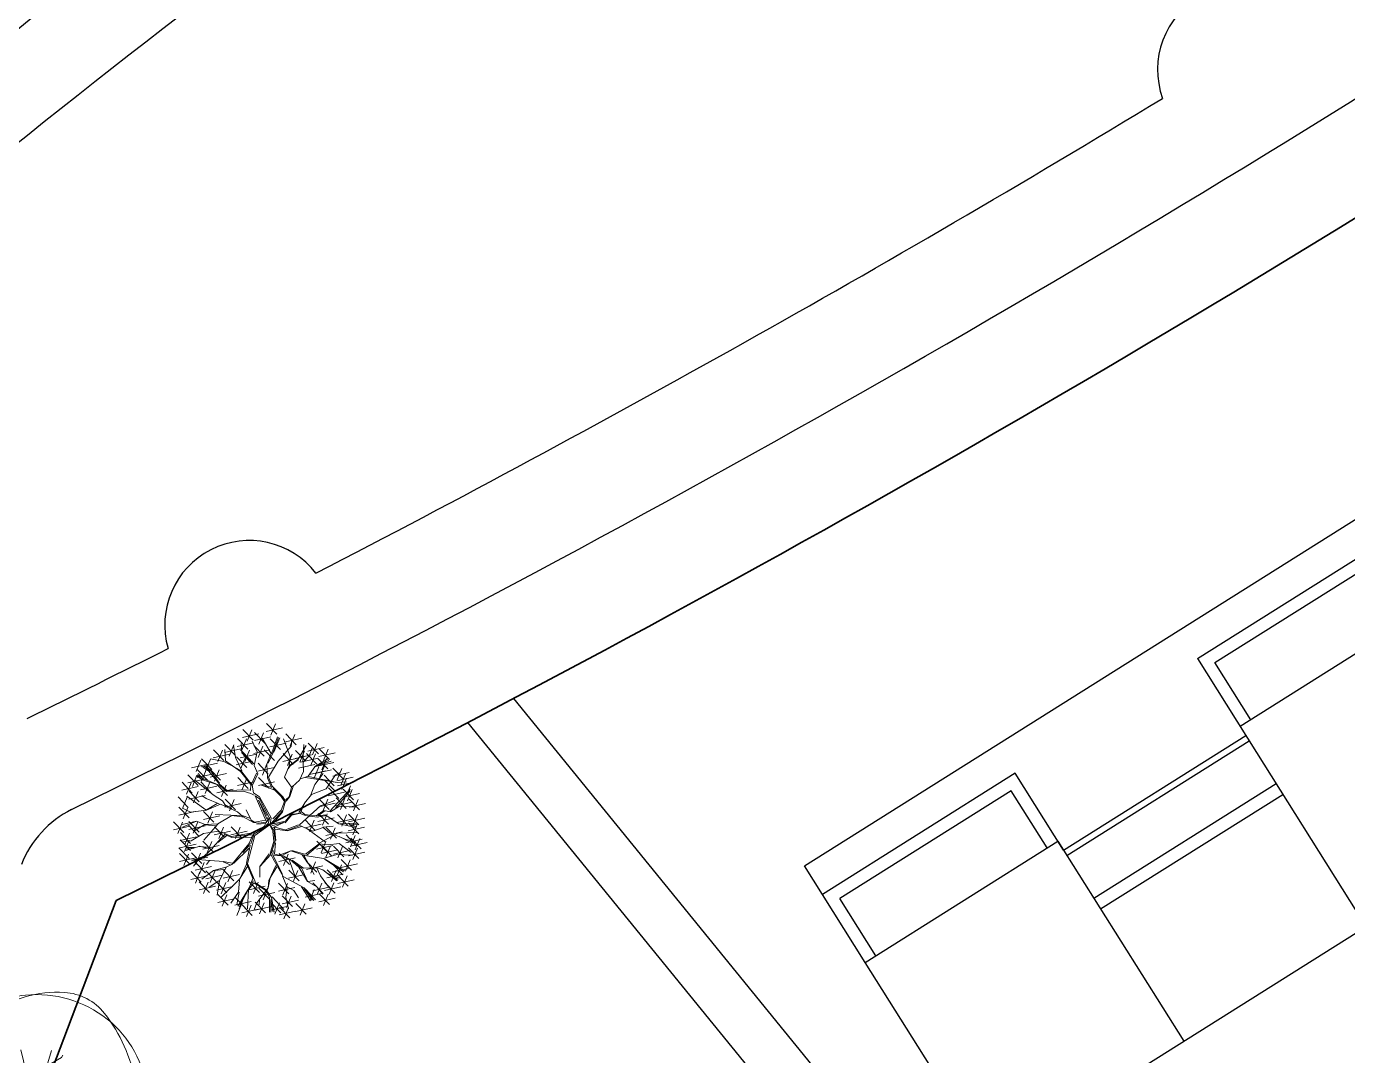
# Model space of a CAD drawing. Extents: x 2080 to 102399, y 2071 to 93424.
# Drawn here: x 83974 to 84913, y 82376 to 83108 of the extents above; entities that cross this region are included whole.
import ezdxf

# ---------------------------------------------------------------- set-up
doc = ezdxf.new("R2010")
doc.units = 0
doc.header["$LTSCALE"] = 20
doc.header["$MEASUREMENT"] = 0
for name, color, linetype, lineweight in [('division', 13, 'Continuous', 18), ('NEEM TREE', 84, 'Continuous', 5), ('tree', 60, 'Continuous', 0)]:
    doc.layers.add(name, color=color, linetype=linetype, lineweight=lineweight)
doc.layers.add('road', color=2, linetype='Continuous')
doc.layers.add('wall', color=13, linetype='Continuous')

# ---------------------------------------------------------------- blocks, each defined once
blk = doc.blocks.new('T3')
at = {"color": 3, "linetype": 'Continuous'}
blk.add_circle((0.0075, -0.0006), 0.0467, dxfattribs=at)
for centre, radius, start, end in [((0.0278, -0.1235), 0.5914, 95.7743, 119.9478), ((0.1287, -0.0904), 0.5712, 106.3689, 124.4478), ((0.1024, -0.0008), 0.4778, 86.5891, 106.3683), ((0.0157, -0.0047), 0.472, 51.5393, 95.7734), ((0.1171, 0.2465), 0.2301, 38.2099, 86.5855), ((-0.1006, 0.0992), 0.3344, 119.9475, 152.2845), ((-0.2125, -0.013), 0.6496, 9.9831, 38.21), ((0.7005, -0.9241), 1.5821, 124.4458, 130.3031), ((0.0312, 0.0148), 0.4471, 6.0223, 51.5393), ((-0.029, -0.0639), 0.4542, 130.3005, 141.2454), ((0.263, -0.0918), 0.745, 152.2851, 172.4004), ((-0.1535, 0.036), 0.2946, 141.2444, 154.9906), ((0.2312, -0.1435), 0.7191, 154.9924, 163.7785), ((-0.2526, -0.0027), 0.2152, 163.7797, 199.3828), ((-0.2858, -0.0259), 0.724, 358.8883, 9.9833), ((-0.0951, 0.0014), 0.5742, 350.2301, 6.0232), ((-0.1071, -0.0424), 0.3717, 172.3996, 201.0285), ((-0.198, -0.0276), 0.6362, 347.0493, 358.8877), ((0.3677, 0.2155), 0.8728, 199.3819, 216.8466), ((0.0738, -0.0277), 0.4027, 331.3474, 350.2303), ((0.1608, 0.0605), 0.6586, 201.0235, 207.8216), ((-0.0191, -0.0688), 0.4527, 316.7622, 347.0499), ((0.0248, -0.0113), 0.5049, 207.8204, 215.5805), ((-0.0112, 0.0188), 0.4996, 296.8801, 331.348), ((-0.1491, -0.1357), 0.2911, 215.5851, 243.3801), ((0.1028, 0.0169), 0.5417, 216.8467, 247.0462), ((0.0032, -0.0897), 0.4221, 285.3686, 316.7631), ((0.0747, 0.311), 0.7907, 243.3844, 260.1468), ((0.015, -0.0329), 0.4417, 260.1457, 296.8807), ((0.0246, -0.1677), 0.3412, 247.0472, 285.3699)]:
    blk.add_arc(centre, radius, start, end, dxfattribs=at)
blk = doc.blocks.new('A$C1D8D08D8')
at = {"color": 102}
for p, q in [((-254.5, -392.7), (-259.7, -382.1)), ((-235.3, -439.1), (-250.1, -378.9)), ((-235.3, -439.1), (-217.6, -379.7)), ((-222.4, -395.8), (-207, -386.9)), ((-207, -386.9), (-205.8, -384.6)), ((-246.1, -395.3), (-254.5, -392.7)), ((-193.7, -413.6), (-187.5, -399.7)), ((-284.7, -420), (-289.2, -408.4)), ((-235.3, -439.1), (-193.7, -413.6)), ((-193.2, -412.5), (-177.5, -417.1)), ((-177.5, -417.1), (-177.4, -417.1)), ((-278.7, -422.3), (-293.9, -431)), ((-235.3, -439.1), (-284.7, -420)), ((-235.3, -439.1), (-290.5, -467.2)), ((-235.3, -439.1), (-246.4, -483.8)), ((-235.3, -439.1), (-174.1, -448.7)), ((-235.3, -439.1), (-196.4, -487.3)), ((-211.2, -469), (-210.6, -495.9)), ((-246.4, -483.8), (-257.4, -491.9)), ((-246.4, -483.8), (-238.5, -501)), ((-257.4, -491.9), (-263.7, -494.2)), ((-257.4, -491.9), (-256, -497.5))]:
    blk.add_line(p, q, dxfattribs=at)
at = {"color": 102, "xscale": 253.5657267839997, "yscale": 253.5657267839997, "zscale": 253.5657267839997}
blk.add_blockref('T3', (-237.2, -438.9), dxfattribs=at)
blk = doc.blocks.new('TREE')
at = {"layer": 'tree', "linetype": 'ByBlock'}
for p, q in [((-0.1725, 0.5879), (-0.1582, 0.6953)), ((-0.1025, 0.5879), (-0.0882, 0.6953)), ((-0.0333, 0.6639), (0.0526, 0.6888)), ((-0.0327, 0.7068), (0.0625, 0.6302)), ((0.05, 0.5835), (0.0643, 0.6908)), ((-0.3288, 0.4921), (-0.3145, 0.5995)), ((-0.3058, 0.5749), (-0.2199, 0.5997)), ((-0.273, 0.5454), (-0.2587, 0.6528)), ((-0.2237, 0.5798), (-0.1284, 0.5032)), ((-0.2072, 0.4328), (-0.2166, 0.6045)), ((-0.2053, 0.6174), (-0.1194, 0.6422)), ((-0.2048, 0.6602), (-0.1095, 0.5837)), ((-0.1914, 0.5075), (-0.1771, 0.6148)), ((-0.1354, 0.6173), (-0.0495, 0.6422)), ((-0.1348, 0.6602), (-0.0396, 0.5836)), ((-0.0889, 0.4612), (-0.0874, 0.6348)), ((-0.0849, 0.4833), (-0.0706, 0.5907)), ((-0.0633, 0.5882), (0.0226, 0.6131)), ((-0.0628, 0.6311), (0.0325, 0.5545)), ((-0.0548, 0.6426), (-0.0517, 0.5903)), ((-0.0517, 0.5903), (-0.0107, 0.4797)), ((-0.0469, 0.6439), (-0.0466, 0.6107)), ((-0.0424, 0.6), (-0.0354, 0.6435)), ((-0.0052, 0.4639), (-0.0424, 0.6)), ((-0.0305, 0.5588), (-0.0162, 0.6662)), ((0.0014, 0.4731), (0.0289, 0.5925)), ((0.0385, 0.586), (0.0065, 0.4769)), ((0.0172, 0.6129), (0.1031, 0.6378)), ((0.0177, 0.6558), (0.113, 0.5792)), ((0.0289, 0.5925), (0.0229, 0.6448)), ((0.0301, 0.4852), (0.0444, 0.5926)), ((0.035, 0.6411), (0.0325, 0.5878)), ((0.0438, 0.6368), (0.0385, 0.586)), ((0.1505, 0.5516), (0.1053, 0.6391)), ((0.1227, 0.5857), (0.2086, 0.6106)), ((0.1233, 0.6286), (0.2185, 0.552)), ((0.1556, 0.5563), (0.1699, 0.6636)), ((0.163, 0.5451), (0.2237, 0.6001)), ((0.2054, 0.5874), (0.3007, 0.5108)), ((0.2377, 0.5151), (0.252, 0.6224)), ((0.4055, 0.4811), (0.4198, 0.5885)), ((-0.4703, 0.4857), (-0.3844, 0.5106)), ((-0.4698, 0.5286), (-0.3745, 0.452)), ((-0.4375, 0.4563), (-0.4232, 0.5636)), ((-0.3143, 0.4371), (-0.4122, 0.4877)), ((-0.3143, 0.4371), (-0.3982, 0.5041)), ((-0.3616, 0.5215), (-0.2757, 0.5464)), ((-0.3611, 0.5644), (-0.2658, 0.4878)), ((-0.2903, 0.5111), (-0.303, 0.5704)), ((-0.2063, 0.4273), (-0.2903, 0.5111)), ((-0.2242, 0.5369), (-0.1383, 0.5618)), ((-0.1402, 0.4833), (-0.1438, 0.5217)), ((-0.1122, 0.3845), (-0.1402, 0.4833)), ((-0.1177, 0.5128), (-0.0318, 0.5376)), ((-0.1172, 0.5556), (-0.022, 0.479)), ((-0.0265, 0.3761), (-0.0122, 0.4835)), ((-0.0027, 0.5147), (0.0832, 0.5395)), ((-0.0021, 0.5575), (0.0931, 0.4809)), ((0.1767, 0.4132), (0.1505, 0.5516)), ((0.1688, 0.4091), (0.163, 0.5451)), ((0.1805, 0.4059), (0.2257, 0.5031)), ((0.2049, 0.5445), (0.2908, 0.5694)), ((0.2208, 0.3923), (0.2351, 0.4997)), ((0.2257, 0.5031), (0.2873, 0.5693)), ((0.2646, 0.3726), (0.2815, 0.4872)), ((0.2788, 0.4021), (0.2931, 0.5095)), ((0.2815, 0.4872), (0.3323, 0.535)), ((0.2973, 0.4998), (0.3832, 0.5247)), ((0.2979, 0.5427), (0.3931, 0.4661)), ((0.3301, 0.4704), (0.3444, 0.5778)), ((0.3726, 0.5106), (0.4585, 0.5354)), ((0.3732, 0.5534), (0.4684, 0.4769)), ((0.442, 0.3992), (0.4563, 0.5066)), ((-0.5611, 0.3077), (-0.5468, 0.4151)), ((-0.5429, 0.3666), (-0.457, 0.3914)), ((-0.5424, 0.4094), (-0.4471, 0.3328)), ((-0.5101, 0.3371), (-0.4958, 0.4445)), ((-0.5006, 0.398), (-0.4147, 0.4228)), ((-0.5001, 0.4408), (-0.4048, 0.3643)), ((-0.4523, 0.3771), (-0.492, 0.4152)), ((-0.4678, 0.3685), (-0.4535, 0.4759)), ((-0.3977, 0.3994), (-0.3118, 0.4242)), ((-0.3972, 0.4422), (-0.3019, 0.3656)), ((-0.3883, 0.3547), (-0.374, 0.4621)), ((-0.2951, 0.3733), (-0.3845, 0.4057)), ((-0.3649, 0.3699), (-0.3506, 0.4773)), ((-0.2946, 0.3706), (-0.3143, 0.4371)), ((-0.2743, 0.3613), (-0.1884, 0.3862)), ((-0.2738, 0.4042), (-0.1786, 0.3276)), ((-0.2415, 0.3319), (-0.2272, 0.4392)), ((-0.12, 0.3971), (-0.2126, 0.4319)), ((-0.1082, 0.3768), (-0.2063, 0.4273)), ((-0.0806, 0.3787), (-0.0889, 0.4612)), ((-0.0593, 0.4055), (0.0266, 0.4304)), ((-0.0588, 0.4484), (0.0365, 0.3718)), ((-0.0085, 0.3991), (-0.0052, 0.4639)), ((0.0691, 0.3056), (-0.0085, 0.3991)), ((0.0003, 0.3978), (0.0014, 0.4731)), ((0.0696, 0.32), (0.0003, 0.3978)), ((0.1077, 0.2903), (0.122, 0.3977)), ((0.1413, 0.2926), (0.1688, 0.4091)), ((0.1431, 0.2819), (0.1767, 0.4132)), ((0.188, 0.4218), (0.2739, 0.4466)), ((0.1885, 0.4646), (0.2838, 0.3881)), ((0.246, 0.4316), (0.3319, 0.4564)), ((0.2465, 0.4744), (0.3417, 0.3978)), ((0.2669, 0.3589), (0.357, 0.4049)), ((0.2735, 0.3684), (0.2851, 0.4823)), ((0.331, 0.3733), (0.4169, 0.3982)), ((0.3315, 0.4162), (0.4267, 0.3396)), ((0.357, 0.4049), (0.3972, 0.4816)), ((0.3638, 0.3439), (0.3781, 0.4513)), ((0.4091, 0.4286), (0.495, 0.4535)), ((0.4097, 0.4715), (0.5049, 0.3949)), ((0.4112, 0.3162), (0.4576, 0.4387)), ((0.4765, 0.2826), (0.4908, 0.3899)), ((0.514, 0.4023), (0.5999, 0.4271)), ((0.5146, 0.4451), (0.6098, 0.3685)), ((0.5469, 0.3728), (0.5612, 0.4802)), ((-0.6239, 0.3068), (-0.538, 0.3317)), ((-0.6233, 0.3497), (-0.5281, 0.2731)), ((-0.591, 0.2774), (-0.5767, 0.3848)), ((-0.4776, 0.1801), (-0.5631, 0.3056)), ((-0.5319, 0.2129), (-0.5176, 0.3203)), ((-0.4487, 0.3078), (-0.531, 0.3639)), ((-0.4801, 0.3277), (-0.5236, 0.3708)), ((-0.4746, 0.3286), (-0.5139, 0.3782)), ((-0.3538, 0.3409), (-0.4523, 0.3771)), ((-0.3897, 0.223), (-0.4487, 0.3078)), ((-0.4072, 0.2253), (-0.4455, 0.3055)), ((-0.4144, 0.2003), (-0.4001, 0.3077)), ((-0.235, 0.2995), (-0.3902, 0.3069)), ((-0.2836, 0.2742), (-0.3538, 0.3409)), ((-0.2523, 0.3021), (-0.2977, 0.3728)), ((-0.2328, 0.3027), (-0.2946, 0.3706)), ((-0.2796, 0.2004), (-0.2653, 0.3078)), ((-0.122, 0.2598), (-0.2328, 0.3027)), ((-0.1234, 0.268), (-0.192, 0.3599)), ((-0.0748, 0.2454), (-0.1082, 0.3768)), ((-0.1056, 0.2945), (-0.0197, 0.3194)), ((-0.105, 0.3374), (-0.0098, 0.2608)), ((-0.0955, 0.3342), (-0.0806, 0.3787)), ((-0.0826, 0.2917), (-0.0896, 0.3492)), ((-0.0727, 0.2651), (-0.0584, 0.3725)), ((0.0922, 0.251), (0.0691, 0.3056)), ((0.1056, 0.2699), (0.0696, 0.32)), ((0.0749, 0.3198), (0.1608, 0.3446)), ((0.0754, 0.3626), (0.1707, 0.2861)), ((0.1061, 0.2671), (0.1413, 0.2926)), ((0.1459, 0.2799), (0.2348, 0.3004)), ((0.2329, 0.3114), (0.1472, 0.2885)), ((0.2348, 0.3004), (0.2669, 0.3589)), ((0.2487, 0.2694), (0.3346, 0.2943)), ((0.2492, 0.3123), (0.3445, 0.2357)), ((0.258, 0.2288), (0.3309, 0.2942)), ((0.2815, 0.24), (0.2958, 0.3473)), ((0.3309, 0.2942), (0.4112, 0.3162)), ((0.3427, 0.2907), (0.4261, 0.3103)), ((0.3874, 0.2656), (0.4017, 0.373)), ((0.4116, 0.3135), (0.5357, 0.3568)), ((0.4261, 0.3103), (0.5371, 0.3486)), ((0.5416, 0.3382), (0.4319, 0.3085)), ((0.4437, 0.312), (0.5296, 0.3369)), ((0.4443, 0.3549), (0.5395, 0.2783)), ((0.482, 0.194), (0.5517, 0.312)), ((0.5755, 0.2144), (0.5898, 0.3218)), ((-0.673, 0.204), (-0.5778, 0.1274)), ((-0.6407, 0.1317), (-0.6264, 0.2391)), ((-0.6013, 0.1786), (-0.5154, 0.2034)), ((-0.6007, 0.2214), (-0.5055, 0.1448)), ((-0.5089, 0.25), (-0.5844, 0.2487)), ((-0.5685, 0.1491), (-0.5542, 0.2565)), ((-0.5647, 0.2424), (-0.4788, 0.2672)), ((-0.5642, 0.2852), (-0.469, 0.2086)), ((-0.4757, 0.2333), (-0.5089, 0.25)), ((-0.3947, 0.2193), (-0.4757, 0.2333)), ((-0.4473, 0.2298), (-0.3613, 0.2546)), ((-0.4467, 0.2726), (-0.3515, 0.1961)), ((-0.2994, 0.2183), (-0.3897, 0.223)), ((-0.2597, 0.1974), (-0.3387, 0.2173)), ((-0.3124, 0.2299), (-0.2265, 0.2547)), ((-0.3119, 0.2727), (-0.2167, 0.1961)), ((-0.2624, 0.2136), (-0.2994, 0.2183)), ((-0.2605, 0.2362), (-0.2836, 0.2742)), ((-0.2476, 0.1599), (-0.2624, 0.2136)), ((-0.243, 0.1664), (-0.2605, 0.2362)), ((-0.2034, 0.1057), (-0.1891, 0.2131)), ((-0.0802, 0.2109), (-0.1225, 0.2626)), ((-0.0752, 0.181), (-0.122, 0.2598)), ((-0.0766, 0.1892), (-0.0748, 0.2454)), ((-0.0552, 0.1452), (-0.0757, 0.2005)), ((-0.0606, 0.1276), (-0.0231, 0.2037)), ((0.0025, 0.0374), (0.0981, 0.2158)), ((0.0968, 0.2237), (0.0922, 0.251)), ((0.0981, 0.2158), (0.099, 0.1765)), ((0.1055, 0.2394), (0.1431, 0.2819)), ((0.1115, 0.1872), (0.1055, 0.2394)), ((0.1705, 0.2446), (0.2658, 0.168)), ((0.2186, 0.1635), (0.1881, 0.2282)), ((0.1881, 0.2282), (0.2188, 0.13)), ((0.2028, 0.1723), (0.2171, 0.2796)), ((0.2191, 0.1608), (0.2558, 0.2257)), ((0.23, 0.1627), (0.2643, 0.2243)), ((0.2643, 0.2243), (0.4012, 0.2418)), ((0.4012, 0.2418), (0.545, 0.2352)), ((0.4177, 0.1703), (0.5036, 0.1951)), ((0.4183, 0.2131), (0.5135, 0.1365)), ((0.4236, 0.1589), (0.482, 0.194)), ((0.4505, 0.1408), (0.4648, 0.2482)), ((0.5427, 0.2438), (0.6286, 0.2687)), ((0.5433, 0.2867), (0.6385, 0.2101)), ((0.545, 0.2352), (0.5826, 0.2612)), ((-0.6951, 0.1095), (-0.5999, 0.0329)), ((-0.6736, 0.1612), (-0.5877, 0.186)), ((-0.6629, 0.0372), (-0.6486, 0.1446)), ((-0.5198, 0.114), (-0.622, 0.1415)), ((-0.6029, 0.0783), (-0.517, 0.1031)), ((-0.6023, 0.1211), (-0.5071, 0.0445)), ((-0.57, 0.0488), (-0.5557, 0.1562)), ((-0.4593, 0.0547), (-0.5226, 0.1135)), ((-0.4435, 0.0598), (-0.5198, 0.114)), ((-0.4809, 0.1824), (-0.5169, 0.1816)), ((-0.4218, 0.0972), (-0.4776, 0.1801)), ((-0.4102, 0.0459), (-0.425, 0.0995)), ((-0.3927, 0.0407), (-0.4218, 0.0972)), ((-0.1562, 0.0497), (-0.2476, 0.1599)), ((-0.128, 0.063), (-0.243, 0.1664)), ((-0.2362, 0.1352), (-0.1503, 0.16)), ((-0.2356, 0.178), (-0.1404, 0.1014)), ((-0.1409, 0.058), (-0.2227, 0.1446)), ((-0.0623, 0.105), (-0.0766, 0.1892)), ((-0.0424, 0.0691), (-0.0623, 0.105)), ((-0.0561, 0.1003), (-0.0606, 0.1276)), ((0.0062, 0.0465), (-0.0561, 0.1003)), ((0.0159, 0.0397), (0.0879, 0.1775)), ((0.0879, 0.1775), (0.0377, 0.06)), ((0.099, 0.1765), (0.0428, 0.0471)), ((0.0437, 0.0249), (0.1115, 0.1872)), ((0.2103, 0.0643), (0.2214, 0.1471)), ((0.2175, 0.0543), (0.23, 0.1627)), ((0.311, 0.0476), (0.3358, 0.1329)), ((0.3358, 0.1329), (0.4236, 0.1589)), ((0.4028, 0.1499), (0.4277, 0.1511)), ((0.4236, 0.1589), (0.503, 0.136)), ((0.4277, 0.1511), (0.4981, 0.1322)), ((0.4922, 0.1129), (0.5781, 0.1377)), ((0.4927, 0.1557), (0.588, 0.0791)), ((0.4961, 0.109), (0.5913, 0.0324)), ((0.503, 0.136), (0.6177, 0.1524)), ((0.5067, 0.0974), (0.6118, 0.171)), ((0.525, 0.0834), (0.5393, 0.1908)), ((0.5581, 0.0067), (0.5724, 0.1141)), ((0.5725, 0.0889), (0.6283, 0.1067)), ((0.5914, 0.0745), (0.6773, 0.0994)), ((0.5919, 0.1174), (0.6871, 0.0408)), ((0.6242, 0.0451), (0.6385, 0.1524)), ((-0.6957, 0.0666), (-0.6098, 0.0915)), ((-0.551, 0.0336), (-0.6427, -0.0185)), ((-0.5542, 0.0359), (-0.6342, 0.0642)), ((-0.6174, 0.0087), (-0.5221, -0.0679)), ((-0.5851, -0.0636), (-0.5708, 0.0438)), ((-0.4431, 0.0575), (-0.551, 0.0336)), ((-0.5184, -0.0189), (-0.4325, 0.0059)), ((-0.5179, 0.0239), (-0.4226, -0.0527)), ((-0.4856, -0.0484), (-0.4713, 0.059)), ((-0.4001, 0.0366), (-0.4431, 0.0575)), ((-0.2066, 0.0326), (-0.4001, 0.0366)), ((-0.2284, 0.0123), (-0.3885, 0.0329)), ((-0.2099, 0.0183), (-0.3285, -0.0408)), ((-0.1317, 0.0372), (-0.3243, -0.0486)), ((-0.2136, 0.0233), (-0.2816, 0.0285)), ((-0.2011, 0.0336), (-0.2099, 0.0183)), ((-0.1266, 0.0547), (-0.2011, 0.0336)), ((-0.1256, 0.0491), (-0.1965, 0.0234)), ((0, 0), (-0.1317, 0.0372)), ((0, 0), (-0.1256, 0.0491)), ((-0.0378, 0.0249), (-0.1182, 0.0561)), ((-0.0133, 0.0293), (-0.0577, 0.0777)), ((-0.0029, 0.0338), (-0.0424, 0.0691)), ((-0.0049, 0.0305), (-0.0378, 0.0249)), ((-0.0003, 0.0032), (-0.0258, -0.0459)), ((-0.0193, 0.0171), (-0.0022, 0.0143)), ((-0.0003, 0.0032), (-0.0143, -0.0468)), ((0.0395, 0.0323), (-0.0049, 0.0305)), ((-0.0022, 0.0143), (0.0395, 0.0323)), ((0, 0), (0.0437, 0.0249)), ((0, 0), (0.0907, -0.0733)), ((0, 0), (0.1387, -0.0093)), ((0.0428, 0.0471), (0.0159, 0.0397)), ((0.0457, 0.0112), (0.1342, 0.0011)), ((0.1342, 0.0011), (0.1976, 0.0229)), ((0.1387, -0.0093), (0.2039, 0.0183)), ((0.1976, 0.0229), (0.2103, 0.0643)), ((0.2039, 0.0183), (0.2175, 0.0543)), ((0.2077, 0.0135), (0.2494, 0.0148)), ((0.2143, 0.023), (0.2461, 0.0172)), ((0.2461, 0.0172), (0.311, 0.0476)), ((0.2494, 0.0148), (0.3232, 0.0414)), ((0.3168, 0.0458), (0.3889, 0.0329)), ((0.3889, 0.0329), (0.4561, 0.0497)), ((0.3938, 0.0364), (0.4502, 0.0012)), ((0.5395, -0.1795), (0.4317, 0.012)), ((0.4502, 0.0012), (0.5332, 0.0068)), ((0.4533, 0.094), (0.5485, 0.0174)), ((0.4561, 0.0497), (0.5072, 0.0947)), ((0.4662, 0.0016), (0.5615, -0.075)), ((0.5072, 0.0947), (0.5725, 0.0889)), ((0.5252, 0.0362), (0.6111, 0.061)), ((0.5332, 0.0068), (0.6399, -0.0619)), ((0.5359, 0.0073), (0.6375, -0.0315)), ((0.5825, -0.0766), (0.5968, 0.0307)), ((0.6103, -0.0135), (0.6962, 0.0113)), ((0.6109, 0.0293), (0.7061, -0.0473)), ((0.6432, -0.043), (0.6575, 0.0644)), ((-0.6824, -0.0975), (-0.5965, -0.0727)), ((-0.6819, -0.0547), (-0.5866, -0.1313)), ((-0.6496, -0.127), (-0.6353, -0.0196)), ((-0.4544, -0.0734), (-0.64, -0.0514)), ((-0.6179, -0.0342), (-0.532, -0.0093)), ((-0.4539, -0.0762), (-0.529, -0.1279)), ((-0.3336, -0.0445), (-0.4539, -0.0762)), ((-0.3415, -0.0625), (-0.4516, -0.0729)), ((-0.3243, -0.0486), (-0.3996, -0.1841)), ((-0.3285, -0.0408), (-0.3865, -0.1457)), ((-0.0258, -0.0459), (-0.0782, -0.0994)), ((-0.0143, -0.0468), (-0.069, -0.1031)), ((0.0037, -0.0378), (-0.0634, -0.105)), ((0.0794, -0.0725), (-0.0032, -0.0305)), ((-0.0027, -0.05), (0.0442, -0.1288)), ((0, -0.016), (0.0794, -0.0725)), ((0.0068, -0.04), (0.0464, -0.1257)), ((0.0218, -0.0124), (0.1337, -0.0129)), ((0.0776, -0.0784), (0.1507, -0.0801)), ((0.0907, -0.0733), (0.1551, -0.0736)), ((0.1507, -0.0801), (0.1961, -0.1171)), ((0.1551, -0.0736), (0.1692, -0.0909)), ((0.1692, -0.0909), (0.1988, -0.1166)), ((0.3552, -0.0987), (0.4322, -0.0745)), ((0.4322, -0.0745), (0.5351, -0.0711)), ((0.4506, -0.0014), (0.5471, -0.1922)), ((0.4657, -0.0413), (0.5516, -0.0164)), ((0.4982, -0.0688), (0.5841, -0.044)), ((0.4988, -0.026), (0.594, -0.1026)), ((0.5143, -0.1912), (0.5286, -0.0838)), ((0.5497, -0.0472), (0.6356, -0.0223)), ((0.5502, -0.0043), (0.6454, -0.0809)), ((0.634, -0.0433), (0.5572, -0.0031)), ((-0.529, -0.1279), (-0.6262, -0.1328)), ((-0.6212, -0.2071), (-0.5353, -0.1822)), ((-0.6206, -0.1642), (-0.5254, -0.2408)), ((-0.4551, -0.1682), (-0.6115, -0.1865)), ((-0.5262, -0.1302), (-0.6106, -0.1749)), ((-0.6069, -0.1967), (-0.5564, -0.1829)), ((-0.5527, -0.1875), (-0.6055, -0.205)), ((-0.5883, -0.2365), (-0.574, -0.1291)), ((-0.4685, -0.1733), (-0.5833, -0.2546)), ((-0.4768, -0.1719), (-0.5527, -0.1875)), ((-0.4074, -0.1716), (-0.4768, -0.1719)), ((-0.4689, -0.1762), (-0.3736, -0.2528)), ((-0.3865, -0.1457), (-0.4551, -0.1682)), ((-0.4366, -0.2485), (-0.4223, -0.1411)), ((-0.4167, -0.1646), (-0.3981, -0.1586)), ((-0.4074, -0.1716), (-0.4005, -0.2266)), ((-0.3996, -0.1841), (-0.39, -0.2748)), ((-0.2851, -0.1315), (-0.3468, -0.1809)), ((-0.1708, -0.1289), (-0.2851, -0.1315)), ((-0.1717, -0.1404), (-0.2819, -0.1338)), ((-0.1885, -0.1908), (-0.2354, -0.3106)), ((-0.1611, -0.1553), (-0.2266, -0.2977)), ((-0.1625, -0.1303), (-0.1885, -0.1908)), ((-0.0782, -0.0994), (-0.1625, -0.1303)), ((-0.1334, -0.1363), (-0.1611, -0.1553)), ((-0.1597, -0.1636), (-0.1316, -0.1979)), ((-0.069, -0.1031), (-0.1583, -0.1382)), ((-0.1491, -0.159), (-0.0787, -0.1133)), ((-0.1491, -0.159), (-0.1325, -0.1923)), ((-0.1391, -0.291), (-0.1248, -0.1836)), ((-0.1325, -0.1923), (-0.0549, -0.2378)), ((0.1285, -0.1649), (0.0414, -0.1124)), ((0.0442, -0.1288), (0.1326, -0.1893)), ((0.0464, -0.1257), (0.1304, -0.1758)), ((0.1304, -0.1758), (0.1582, -0.2744)), ((0.1323, -0.1698), (0.3363, -0.2026)), ((0.1725, -0.2857), (0.1868, -0.1784)), ((0.1988, -0.1166), (0.2115, -0.1592)), ((0.1997, -0.1222), (0.28, -0.1002)), ((0.2908, -0.0984), (0.2006, -0.1108)), ((0.2115, -0.1592), (0.2579, -0.2353)), ((0.216, -0.1194), (0.2161, -0.1529)), ((0.2161, -0.1529), (0.2589, -0.2239)), ((0.28, -0.1002), (0.361, -0.1005)), ((0.3553, -0.2704), (0.3696, -0.1631)), ((0.361, -0.1005), (0.4605, -0.1592)), ((0.4605, -0.1592), (0.5815, -0.1472)), ((0.461, -0.2747), (0.4753, -0.1673)), ((0.4883, -0.2176), (0.5026, -0.1102)), ((0.5471, -0.1922), (0.5922, -0.2432)), ((0.5541, -0.1822), (0.6493, -0.2588)), ((0.5618, -0.1806), (0.6477, -0.1557)), ((0.5623, -0.1377), (0.6576, -0.2143)), ((0.5815, -0.1472), (0.612, -0.1616)), ((0.5946, -0.21), (0.6089, -0.1026)), ((-0.6694, -0.223), (-0.5835, -0.1982)), ((-0.6322, -0.2822), (-0.5463, -0.2573)), ((-0.6316, -0.2393), (-0.5364, -0.3159)), ((-0.5994, -0.3116), (-0.5851, -0.2043)), ((-0.5061, -0.2806), (-0.5649, -0.299)), ((-0.5252, -0.3762), (-0.5109, -0.2688)), ((-0.4783, -0.2816), (-0.508, -0.3032)), ((-0.3696, -0.2771), (-0.5061, -0.2806)), ((-0.4694, -0.219), (-0.3835, -0.1942)), ((-0.4611, -0.3032), (-0.3752, -0.2783)), ((-0.4606, -0.2603), (-0.3653, -0.3369)), ((-0.4283, -0.3326), (-0.414, -0.2253)), ((-0.3951, -0.2756), (-0.4174, -0.327)), ((-0.39, -0.2748), (-0.4095, -0.3399)), ((-0.4005, -0.2266), (-0.3951, -0.2756)), ((-0.3696, -0.2771), (-0.3029, -0.2434)), ((-0.3247, -0.2471), (-0.3696, -0.2771)), ((-0.2062, -0.2186), (-0.3247, -0.2471)), ((-0.3029, -0.2434), (-0.2099, -0.2306)), ((-0.1137, -0.2701), (-0.1773, -0.3731)), ((-0.1719, -0.2615), (-0.086, -0.2367)), ((-0.1713, -0.2187), (-0.0761, -0.2953)), ((-0.1316, -0.1979), (-0.1072, -0.2747)), ((-0.127, -0.208), (-0.0549, -0.2378)), ((-0.117, -0.2175), (-0.1065, -0.28)), ((-0.1072, -0.2747), (-0.1125, -0.3593)), ((-0.1024, -0.2878), (-0.0963, -0.3901)), ((-0.0549, -0.2378), (-0.0184, -0.3382)), ((-0.0107, -0.3337), (-0.0485, -0.2422)), ((0.1396, -0.2563), (0.2255, -0.2314)), ((0.1402, -0.2134), (0.2354, -0.29)), ((0.145, -0.2292), (0.153, -0.3929)), ((0.1582, -0.2744), (0.2241, -0.3165)), ((0.2349, -0.3021), (0.3208, -0.2772)), ((0.2355, -0.2592), (0.3307, -0.3358)), ((0.2579, -0.2353), (0.3074, -0.2801)), ((0.2589, -0.2239), (0.3265, -0.2433)), ((0.2678, -0.3315), (0.2821, -0.2242)), ((0.3093, -0.2742), (0.2687, -0.2335)), ((0.2687, -0.2335), (0.3278, -0.2515)), ((0.3074, -0.2801), (0.3177, -0.3902)), ((0.3224, -0.241), (0.4083, -0.2161)), ((0.323, -0.1981), (0.4182, -0.2747)), ((0.3265, -0.2433), (0.3478, -0.2873)), ((0.3363, -0.2026), (0.433, -0.2618)), ((0.3478, -0.2873), (0.4223, -0.3138)), ((0.3496, -0.2814), (0.5678, -0.2977)), ((0.4287, -0.2023), (0.5239, -0.2789)), ((0.4383, -0.3633), (0.4526, -0.256)), ((0.5002, -0.3086), (0.5861, -0.2837)), ((0.5209, -0.365), (0.5352, -0.2576)), ((0.5276, -0.2515), (0.6135, -0.2267)), ((0.5281, -0.2087), (0.6233, -0.2852)), ((0.5536, -0.2251), (0.6395, -0.2002)), ((-0.5581, -0.3467), (-0.4722, -0.3219)), ((-0.5575, -0.3039), (-0.4623, -0.3805)), ((-0.4174, -0.327), (-0.504, -0.3949)), ((-0.423, -0.3446), (-0.4971, -0.4018)), ((-0.4841, -0.411), (-0.423, -0.3446)), ((-0.4095, -0.3399), (-0.4823, -0.4217)), ((-0.4553, -0.4642), (-0.441, -0.3568)), ((-0.4035, -0.3413), (-0.4222, -0.4649)), ((-0.2795, -0.3823), (-0.343, -0.4206)), ((-0.3423, -0.3926), (-0.2564, -0.3678)), ((-0.3417, -0.3498), (-0.2465, -0.4264)), ((-0.3095, -0.4221), (-0.2952, -0.3147)), ((-0.2391, -0.3055), (-0.2795, -0.3823)), ((-0.2354, -0.3106), (-0.2065, -0.4818)), ((-0.2224, -0.3925), (-0.1365, -0.3676)), ((-0.2219, -0.3496), (-0.1266, -0.4262)), ((-0.1896, -0.4219), (-0.1753, -0.3146)), ((-0.1125, -0.3593), (-0.1552, -0.4731)), ((-0.1064, -0.3806), (-0.1525, -0.4723)), ((-0.1097, -0.2945), (-0.1064, -0.3806)), ((-0.0194, -0.3324), (-0.0839, -0.4803)), ((-0.0591, -0.4848), (-0.0448, -0.3774)), ((-0.0488, -0.3905), (-0.0267, -0.3225)), ((-0.0184, -0.3382), (0.0499, -0.4609)), ((-0.008, -0.3501), (0.1163, -0.3738)), ((-0.0076, -0.3361), (0.1127, -0.3689)), ((0.0707, -0.378), (0.1659, -0.4546)), ((0.103, -0.4503), (0.1173, -0.343)), ((0.1127, -0.3689), (0.1499, -0.4241)), ((0.1176, -0.3652), (0.2597, -0.428)), ((0.1919, -0.3699), (0.2871, -0.4465)), ((0.2241, -0.3165), (0.2233, -0.3781)), ((0.2233, -0.3781), (0.2612, -0.5033)), ((0.2241, -0.4422), (0.2384, -0.3349)), ((0.2263, -0.3133), (0.2777, -0.369)), ((0.3176, -0.374), (0.4129, -0.4506)), ((0.3499, -0.4463), (0.3642, -0.3389)), ((0.3918, -0.2995), (0.5577, -0.3051)), ((0.4055, -0.3339), (0.4914, -0.309)), ((0.4061, -0.291), (0.5013, -0.3676)), ((0.4223, -0.3138), (0.4886, -0.4089)), ((0.4593, -0.3721), (0.5545, -0.4487)), ((0.4881, -0.3355), (0.574, -0.3107)), ((0.4886, -0.2927), (0.5839, -0.3693)), ((0.4915, -0.4444), (0.5058, -0.3371)), ((-0.4882, -0.4347), (-0.4023, -0.4099)), ((-0.4876, -0.3919), (-0.3924, -0.4684)), ((-0.4749, -0.5065), (-0.389, -0.4816)), ((-0.4744, -0.4636), (-0.3791, -0.5402)), ((-0.4421, -0.5359), (-0.4278, -0.4285)), ((-0.3986, -0.4717), (-0.3127, -0.4468)), ((-0.398, -0.4288), (-0.3028, -0.5054)), ((-0.343, -0.4206), (-0.3958, -0.4885)), ((-0.3657, -0.5011), (-0.3514, -0.3937)), ((-0.2676, -0.4359), (-0.288, -0.4955)), ((-0.2759, -0.3869), (-0.2676, -0.4359)), ((-0.2125, -0.4633), (-0.2516, -0.5788)), ((-0.2093, -0.4822), (-0.2396, -0.5849)), ((-0.2065, -0.4818), (-0.235, -0.5955)), ((-0.1552, -0.4731), (-0.1424, -0.549)), ((-0.152, -0.475), (-0.1152, -0.5107)), ((-0.0963, -0.3901), (-0.0331, -0.4661)), ((-0.0919, -0.4553), (-0.006, -0.4305)), ((-0.0913, -0.4125), (0.0039, -0.4891)), ((-0.0336, -0.4634), (-0.063, -0.5215)), ((-0.0331, -0.4661), (-0.0177, -0.5084)), ((0.0499, -0.4609), (0.1322, -0.517)), ((0.0511, -0.4687), (0.0651, -0.6342)), ((0.0737, -0.6355), (0.0525, -0.4769)), ((0.0678, -0.4686), (0.1537, -0.4437)), ((0.0684, -0.4257), (0.1636, -0.5023)), ((0.0702, -0.4209), (0.1561, -0.396)), ((0.1007, -0.498), (0.115, -0.3907)), ((0.1499, -0.4241), (0.2072, -0.4816)), ((0.1527, -0.5685), (0.167, -0.4611)), ((0.1913, -0.4128), (0.2772, -0.3879)), ((0.2072, -0.4816), (0.2087, -0.5904)), ((0.2465, -0.4497), (0.2653, -0.5445)), ((0.2597, -0.428), (0.35, -0.533)), ((0.272, -0.589), (0.2863, -0.4816)), ((0.3171, -0.4168), (0.403, -0.392)), ((0.3177, -0.3902), (0.3763, -0.5062)), ((0.3193, -0.4761), (0.4145, -0.5527)), ((0.4013, -0.4879), (0.3244, -0.3975)), ((0.3516, -0.5484), (0.3659, -0.441)), ((0.3913, -0.4953), (0.3618, -0.4526)), ((0.3618, -0.4526), (0.3818, -0.5053)), ((0.371, -0.4791), (0.4569, -0.4543)), ((0.3716, -0.4363), (0.4668, -0.5128)), ((0.4039, -0.5086), (0.4182, -0.4012)), ((0.4587, -0.415), (0.5446, -0.3901)), ((-0.38, -0.5843), (-0.2941, -0.5594)), ((-0.3794, -0.5414), (-0.2842, -0.618)), ((-0.3471, -0.6137), (-0.3328, -0.5063)), ((-0.2549, -0.5729), (-0.169, -0.548)), ((-0.2543, -0.53), (-0.1591, -0.6066)), ((-0.222, -0.6023), (-0.2077, -0.495)), ((-0.185, -0.5886), (-0.0991, -0.5638)), ((-0.1845, -0.5458), (-0.0893, -0.6224)), ((-0.1424, -0.549), (-0.1582, -0.6188)), ((-0.1522, -0.6181), (-0.1379, -0.5107)), ((-0.0956, -0.6834), (-0.0813, -0.576)), ((-0.063, -0.5215), (-0.0923, -0.6299)), ((-0.0451, -0.5673), (0.0501, -0.6439)), ((-0.0177, -0.5084), (-0.0184, -0.6371)), ((-0.0167, -0.5472), (0.0102, -0.6407)), ((-0.0129, -0.6396), (0.0014, -0.5323)), ((0.0109, -0.5728), (0.1061, -0.6494)), ((0.0432, -0.6451), (0.0575, -0.5377)), ((0.1102, -0.6739), (0.1245, -0.5666)), ((0.1198, -0.539), (0.2057, -0.5142)), ((0.1204, -0.4962), (0.2156, -0.5728)), ((0.1322, -0.517), (0.1982, -0.6091)), ((0.2107, -0.6622), (0.225, -0.5548)), ((0.2392, -0.5595), (0.3251, -0.5347)), ((0.2397, -0.5167), (0.335, -0.5933)), ((0.2437, -0.6015), (0.3296, -0.5767)), ((0.2442, -0.5587), (0.3395, -0.6353)), ((0.2612, -0.5033), (0.2916, -0.568)), ((0.2658, -0.5304), (0.2845, -0.5748)), ((0.2765, -0.631), (0.2908, -0.5236)), ((0.3187, -0.5189), (0.4046, -0.4941)), ((-0.2193, -0.6729), (-0.1334, -0.6481)), ((-0.2187, -0.6301), (-0.1235, -0.7067)), ((-0.1864, -0.7024), (-0.1721, -0.595)), ((-0.1284, -0.6539), (-0.0425, -0.6291)), ((-0.1279, -0.6111), (-0.0326, -0.6877)), ((-0.0457, -0.6102), (0.0402, -0.5853)), ((-0.0291, -0.6984), (0.0568, -0.6736)), ((-0.0286, -0.6556), (0.0667, -0.7322)), ((-0.0016, -0.637), (-0.0134, -0.5831)), ((0.0037, -0.7279), (0.018, -0.6205)), ((0.0103, -0.6156), (0.0962, -0.5908)), ((0.0774, -0.6445), (0.1633, -0.6196)), ((0.078, -0.6016), (0.1732, -0.6782)), ((0.1778, -0.6327), (0.2637, -0.6079)), ((0.1784, -0.5899), (0.2736, -0.6665))]:
    blk.add_line(p, q, dxfattribs=at)
blk = doc.blocks.new('A$C5F427F23')
for p, q in [((-440.22, 145.11), (-440.22, 169.11)), ((-440.22, 169.11), (36.78, 169.11)), ((36.78, 145.11), (36.78, 169.11)), ((-440.22, 88.14), (-440.22, 145.11)), ((-278.22, 145.11), (-440.22, 145.11)), ((-278.22, 80.61), (-278.22, 145.11)), ((-125.22, 145.11), (-125.22, 80.61)), ((-125.22, 145.11), (36.78, 145.11)), ((36.78, 88.11), (36.78, 145.09)), ((-431.22, 88.11), (-431.22, 136.11)), ((-287.22, 136.11), (-431.22, 136.11)), ((-287.22, 88.11), (-287.22, 136.11)), ((-116.22, 136.11), (27.78, 136.11)), ((-116.22, 88.13), (-116.22, 136.11)), ((27.78, 88.11), (27.78, 136.11)), ((-278.22, 80.61), (-125.22, 80.61)), ((-278.22, 76.11), (-125.22, 76.11))]:
    blk.add_line(p, q)
at = {"color": 9}
for p, q in [((-302.72, -268.89), (-302.72, -247.91)), ((-293.72, -259.89), (-293.72, -247.91)), ((-109.72, -247.91), (-109.72, -259.89)), ((-100.72, -268.89), (-100.72, -247.91)), ((-245.72, -259.89), (-293.72, -259.89)), ((-245.72, -268.89), (-245.72, -259.89)), ((-109.72, -259.89), (-166.72, -259.89)), ((-166.72, -259.89), (-166.72, -298.89)), ((-245.72, -268.89), (-302.72, -268.89)), ((-245.72, -268.89), (-245.72, -386.89)), ((-100.72, -268.89), (-157.72, -268.89)), ((-157.72, -268.89), (-157.72, -386.89)), ((-206.72, -298.89), (-166.72, -298.89)), ((-206.72, -298.89), (-206.72, -347.89)), ((-245.72, -307.89), (-206.72, -307.89)), ((-206.72, -307.89), (-196.72, -307.89)), ((-196.72, -307.89), (-157.72, -307.89)), ((-196.72, -307.89), (-196.72, -347.89)), ((-245.72, -317.89), (-206.72, -317.89)), ((-196.72, -317.89), (-157.72, -317.89)), ((-245.72, -327.89), (-206.72, -327.89)), ((-196.72, -327.89), (-157.72, -327.89)), ((-245.72, -337.89), (-206.72, -337.89)), ((-196.72, -337.89), (-157.72, -337.89)), ((-245.72, -347.89), (-206.72, -347.89)), ((-206.72, -347.89), (-245.72, -386.89)), ((-206.72, -347.89), (-206.72, -386.89)), ((-196.72, -347.89), (-206.72, -347.89)), ((-196.72, -347.89), (-157.72, -347.89)), ((-196.72, -347.89), (-196.72, -386.89)), ((-196.72, -347.89), (-157.72, -386.89)), ((-245.72, -386.89), (-157.72, -386.89))]:
    blk.add_line(p, q, dxfattribs=at)
at = {"layer": 'wall', "color": 2}
for p, q in [((-440.22, -247.91), (-440.22, 88.11)), ((-440.22, 88.11), (-278.22, 88.11)), ((-278.22, 88.11), (-278.23, -79.89)), ((-125.22, 88.11), (-125.22, -79.89)), ((36.78, 88.11), (-125.22, 88.11)), ((36.78, -247.91), (36.78, 88.11)), ((-278.23, 40.11), (-125.22, 40.11)), ((-278.23, 31.11), (-125.22, 31.11)), ((-440.22, -79.89), (36.78, -79.89)), ((36.78, -247.91), (-440.22, -247.91))]:
    blk.add_line(p, q, dxfattribs=at)

msp = doc.modelspace()

# ---------------------------------------------------------------- linework, layer by layer
at = {"linetype": 'Continuous', "ltscale": 0.5}
for centre, radius, start, end in [((89409.28, 76216.535), 8715.963, 123.3445826, 129.7834699), ((84838.127, 83077.267), 60.061, 38.45432, 199.933546), ((79529.818, 91717.301), 10200.491, 296.0273387, 302.3634633), ((79529.818, 91717.301), 10128.491, 297.3274929, 301.2331658), ((84132.106, 82682.368), 60.061, 37.799072, 196.188438), ((79529.818, 91717.301), 10128.491, 296.0273387, 296.6600169), ((84039.806, 82484.389), 75.055, 116.947304, 158.285753)]:
    msp.add_arc(centre, radius, start, end, dxfattribs=at)
at = {"layer": 'division', "lineweight": 35, "ltscale": 0.25}
msp.add_lwpolyline([(84037.387, 82486.597), (83902.856, 82132.336), (83569.982, 81273.772), (83505.175, 81095.33), (83314.926, 80371.463), (84552.02, 80276.174)], dxfattribs=at)
msp.add_arc((79529.818, 91717.301), 10272.491, 296.0273387, 302.3634633, dxfattribs=at)
at = {"layer": 'road', "linetype": 'Continuous', "ltscale": 0.5}
for p, q in [((84906.847, 81909.647, -1.096), (84320.179, 82630.138)), ((84883.847, 81880.878, -1.105), (84287.654, 82613.067, 0.009))]:
    msp.add_line(p, q, dxfattribs=at)
for centre, radius, start, end in [((87795.356, 78398.564), 6067.118, 121.4983279, 130.7164392), ((86585.225, 80503.814, 0.1), 2189.51, 110.931783, 161.107381)]:
    msp.add_arc(centre, radius, start, end, dxfattribs=at)

# ---------------------------------------------------------------- block references
at = {"ltscale": 0.5, "rotation": 32.17303213300346}
msp.add_blockref('A$C5F427F23', (84989.666, 82602.341), dxfattribs=at)
at = {"layer": 'NEEM TREE', "linetype": 'Continuous', "extrusion": (0.00224, -0.003541, 0.999991), "xscale": 97.35443099131354, "yscale": 97.35443099131354, "zscale": 97.35443099131354, "rotation": 51.50199717107921}
msp.add_blockref('TREE', (84146.695, 82540.623, -103.753), dxfattribs=at)
at = {"layer": 'tree', "linetype": 'Continuous', "ltscale": 0.5, "xscale": 0.6727534155797912, "yscale": 0.6727534155797912, "zscale": 0.6727534155797912}
msp.add_blockref('A$C1D8D08D8', (84137.97, 82635.22), dxfattribs=at)

doc.saveas('drawing.dxf')
